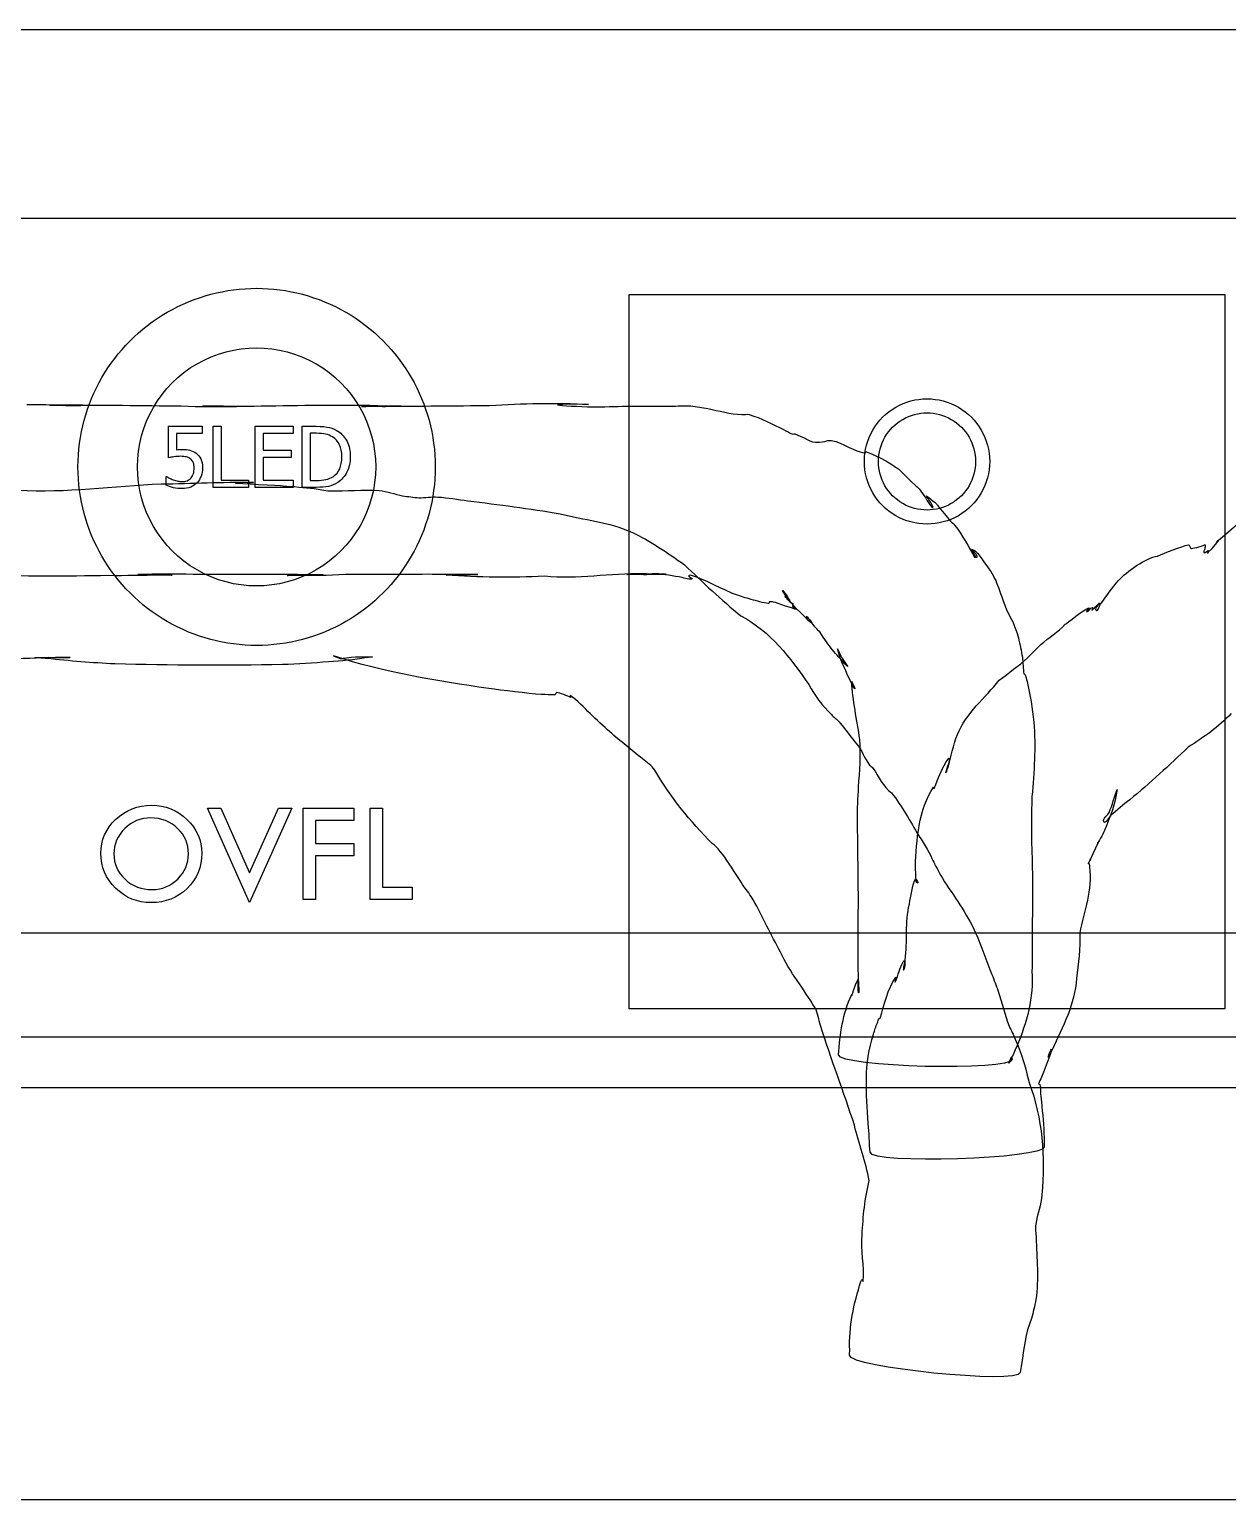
# Model space of a CAD drawing. Extents: x 0 to 339, y 0 to 211.
# Drawn here: x 151.63 to 191.87, y 161.02 to 210.42 of the extents above; entities that cross this region are included whole.
import ezdxf

# ---------------------------------------------------------------- set-up
doc = ezdxf.new("R2010")
doc.units = 0
doc.layers.add('Layer_1', color=7, linetype='CONTINUOUS')

msp = doc.modelspace()

# ---------------------------------------------------------------- linework, layer by layer
at = {"layer": 'Layer_1', "color": 7}
for p, q in [((0.13229, 210.418888), (338.58731, 210.418888)), ((157.61195, 184.247941), (158.05568, 184.247941)), ((159.01307, 181.076731), (157.61195, 184.247941)), ((158.05568, 184.247941), (159.01789, 182.075111)), ((160.43589, 184.247941), (159.01307, 181.076731)), ((159.01789, 182.075111), (159.98734, 184.247941)), ((159.98734, 184.247941), (160.43589, 184.247941)), ((160.81571, 184.252761), (162.51828, 184.252761)), ((160.81571, 181.180421), (160.81571, 184.252761)), ((162.51828, 183.833151), (161.2305, 183.833151)), ((161.2305, 183.833151), (161.2305, 183.066271)), ((162.51828, 184.252761), (162.51828, 183.833151)), ((163.07053, 184.252761), (163.48532, 184.252761)), ((163.07053, 181.180421), (163.07053, 184.252761)), ((163.48532, 184.252761), (163.48532, 181.595211)), ((161.2305, 183.066271), (162.51828, 183.066271)), ((162.51828, 183.066271), (162.51828, 182.651481)), ((154.02715, 182.735881), (154.02715, 182.735881)), ((156.96926, 182.716581), (156.96926, 182.716581)), ((162.51828, 182.651481), (161.23533, 182.651481)), ((161.23533, 182.651481), (161.23533, 181.180421)), ((163.48532, 181.595211), (164.48612, 181.595211)), ((164.48612, 181.595211), (164.48612, 181.180421)), ((161.23533, 181.180421), (160.81571, 181.180421)), ((164.48612, 181.180421), (163.07053, 181.180421))]:
    msp.add_line(p, q, dxfattribs=at)
at = {"layer": 'Layer_1', "color": 6}
for p, q in [((122.48033, 204.072506), (238.4753, 204.072506)), ((171.77444, 201.505894), (191.77444, 201.505894)), ((171.77444, 177.505894), (171.77444, 201.505894)), ((191.77444, 201.505894), (191.77444, 177.505894)), ((156.301928, 196.025044), (156.301928, 197.081988)), ((156.301928, 197.081988), (157.427786, 197.081988)), ((157.427786, 196.840831), (156.56789, 196.840831)), ((156.56789, 196.840831), (156.56789, 196.295128)), ((157.427786, 197.081988), (157.427786, 196.840831)), ((157.798486, 195.030089), (157.798486, 197.081988)), ((157.798486, 197.081988), (158.071337, 197.081988)), ((158.071337, 197.081988), (158.071337, 195.272624)), ((159.204085, 195.030089), (159.204085, 197.081988)), ((159.204085, 197.081988), (160.487038, 197.081988)), ((160.487038, 196.839453), (159.476936, 196.839453)), ((159.476936, 196.839453), (159.476936, 196.277214)), ((160.487038, 197.081988), (160.487038, 196.839453)), ((160.786073, 195.030092), (160.786073, 197.081988)), ((160.786073, 197.081988), (161.253228, 197.081988)), ((161.267006, 196.847684), (161.058922, 196.847684)), ((161.058922, 196.847684), (161.058922, 195.264318)), ((159.476936, 196.277214), (160.418137, 196.277214)), ((160.418137, 196.277214), (160.418137, 196.034679)), ((157.440181, 195.683357), (157.440196, 195.683279)), ((160.418137, 196.034679), (159.476936, 196.034679)), ((159.476936, 196.034679), (159.476936, 195.272624)), ((162.120014, 196.058069), (162.120014, 196.058071)), ((162.40389, 196.053968), (162.40389, 196.053971)), ((156.217877, 195.104503), (156.217877, 195.395269)), ((156.217877, 195.395269), (156.237167, 195.395269)), ((158.071337, 195.272624), (158.987733, 195.272624)), ((158.987733, 195.272624), (158.987733, 195.030089)), ((159.476936, 195.272624), (160.487038, 195.272624)), ((160.487038, 195.272624), (160.487038, 195.030089)), ((161.058922, 195.264318), (161.267006, 195.264318)), ((158.987733, 195.030089), (157.798486, 195.030089)), ((160.487038, 195.030089), (159.204085, 195.030089)), ((161.25874, 195.030092), (160.786073, 195.030092)), ((150.02447, 180.058561), (213.52447, 180.058561)), ((191.77444, 177.505894), (171.77444, 177.505894)), ((133.51446, 176.568601), (228.00245, 176.568601)), ((150.02447, 161.018721), (213.52447, 161.018721))]:
    msp.add_line(p, q, dxfattribs=at)
at = {"layer": 'Layer_1', "color": 1}
for p, q in [((163.25664, 195.718718), (163.25664, 195.718718)), ((183.40639, 195.901401), (183.40639, 195.901401))]:
    msp.add_line(p, q, dxfattribs=at)
at = {"layer": 'Layer_1', "color": 3}
for p, q in [((165.25664, 195.718718), (165.25664, 195.718718)), ((183.879188, 195.901401), (183.879188, 195.901401)), ((178.80197, 175.958091), (178.80197, 175.958091)), ((135.21533, 174.867691), (226.649893, 174.867691)), ((179.86238, 172.689361), (179.86238, 172.689361)), ((179.1692, 165.866221), (179.1692, 165.866221))]:
    msp.add_line(p, q, dxfattribs=at)
for points in [[(156.25664, 200.91487), (158.113046, 201.986667), (160.400234, 201.986667), (162.25664, 200.91487)], [(153.25664, 195.718718), (153.25664, 197.862312), (154.400234, 199.843074), (156.25664, 200.91487)], [(162.25664, 200.91487), (164.113046, 199.843074), (165.25664, 197.862312), (165.25664, 195.718718)], [(180.722066, 197.724166), (181.373277, 198.100143), (182.175603, 198.100143), (182.826814, 197.724166)], [(151.54453, 197.813862), (151.71781, 197.814365), (151.89112, 197.818162), (152.06438, 197.815362)], [(152.06438, 197.815362), (152.35943, 197.810662), (152.65392, 197.784222), (152.94898, 197.781762)], [(152.35538, 197.790359), (152.21124, 197.78946), (152.64367, 197.788259), (152.78782, 197.787159)], [(153.38751, 197.790862), (153.04351, 197.795862), (152.69942, 197.792462), (152.35538, 197.790359)], [(152.78782, 197.787159), (154.10018, 197.804359), (155.41294, 197.777459), (156.72524, 197.765179)], [(152.94898, 197.781762), (153.09519, 197.780562), (153.53371, 197.788762), (153.38751, 197.790862)], [(158.57883, 197.753069), (155.95246, 197.767169), (158.61703, 197.761669), (159.17179, 197.762869)], [(156.72524, 197.765179), (157.34275, 197.742409), (157.96101, 197.750699), (158.57883, 197.753069)], [(159.17179, 197.762869), (160.46758, 197.787409), (161.76419, 197.799939), (163.06038, 197.789969)], [(164.08496, 197.757169), (161.82953, 197.737109), (163.08233, 197.762169), (163.58306, 197.752069)], [(163.06038, 197.789969), (163.32504, 197.778729), (163.50306, 197.770019), (163.76528, 197.763169)], [(163.58306, 197.752069), (164.7498, 197.762419), (165.91614, 197.770649), (167.08301, 197.783289)], [(163.76528, 197.763169), (163.87182, 197.760369), (164.19154, 197.758169), (164.08496, 197.757169)], [(167.08301, 197.783289), (168.19314, 197.850609), (169.29847, 197.878099), (170.40938, 197.819949)], [(170.40938, 197.819949), (168.07857, 197.838889), (170.25862, 197.727049), (170.80801, 197.733199)], [(170.80801, 197.733199), (171.5919, 197.772459), (172.37447, 197.753909), (173.16016, 197.756099)], [(173.16016, 197.756099), (173.38712, 197.756734), (173.6149, 197.786189), (173.84095, 197.765999)], [(173.84095, 197.765999), (174.03367, 197.748829), (174.22346, 197.707449), (174.41471, 197.678169)], [(174.41471, 197.678169), (174.79195, 197.602989), (175.1661, 197.49763), (175.5521, 197.47576)], [(179.669693, 195.901401), (179.669693, 196.653355), (180.070855, 197.348189), (180.722066, 197.724166)], [(182.826814, 197.724166), (183.478025, 197.348189), (183.879188, 196.653355), (183.879188, 195.901401)], [(175.5521, 197.47576), (175.6369, 197.47096), (175.72531, 197.49946), (175.80681, 197.475651)], [(175.80681, 197.475651), (176.19551, 197.362102), (176.59399, 197.152301), (176.95954, 196.973079)], [(176.95954, 196.973079), (177.05864, 196.921079), (177.15772, 196.869074), (177.2568, 196.817072)], [(177.2568, 196.817072), (177.2836, 196.821772), (177.3119, 196.841112), (177.3371, 196.831052)], [(177.3371, 196.831052), (177.87545, 196.616427), (177.7946, 196.501358), (178.33836, 196.570131)], [(178.33836, 196.570131), (178.58378, 196.727859), (179.11257, 196.365165), (179.41819, 196.262016)], [(179.41819, 196.262016), (180.07606, 196.039978), (179.26502, 196.484283), (180.38768, 195.924853)], [(156.25664, 190.522566), (154.400234, 191.594362), (153.25664, 193.575124), (153.25664, 195.718718)], [(165.25664, 195.718718), (165.25664, 193.575124), (164.113046, 191.594362), (162.25664, 190.522566)], [(180.722066, 194.078636), (180.070855, 194.454613), (179.669693, 195.149447), (179.669693, 195.901401)], [(180.38768, 195.924853), (181.04375, 195.503151), (180.65929, 195.789164), (181.37376, 195.104227)], [(183.879188, 195.901401), (183.879188, 195.149447), (183.478025, 194.454613), (182.826814, 194.078636)], [(151.24878, 194.935452), (152.86055, 194.843252), (154.44976, 195.079651), (156.05474, 195.150325)], [(156.05474, 195.150325), (157.08098, 195.146525), (158.10892, 195.232595), (159.13529, 195.191485)], [(159.13529, 195.191485), (159.32843, 195.183785), (158.3675, 195.218075), (158.55566, 195.173805)], [(158.55566, 195.173805), (158.56466, 195.171705), (160.06755, 195.090165), (160.15128, 195.085605)], [(160.15128, 195.085605), (160.46921, 195.059255), (160.86939, 195.030325), (161.19307, 194.989585)], [(161.19307, 194.989585), (161.36618, 194.967795), (161.53617, 194.913325), (161.71063, 194.911445)], [(161.71063, 194.911445), (162.26602, 194.905445), (162.82268, 194.958215), (163.37686, 194.921145)], [(163.37686, 194.921145), (163.64397, 194.903275), (163.89962, 194.805411), (164.161, 194.747541)], [(164.161, 194.747541), (164.34231, 194.725741), (164.52242, 194.688341), (164.70494, 194.682041)], [(164.70494, 194.682041), (164.91877, 194.675041), (165.1328, 194.719741), (165.34636, 194.706541)], [(165.34636, 194.706541), (165.68407, 194.685641), (166.01786, 194.622741), (166.35353, 194.580121)], [(181.37376, 195.104227), (181.41706, 195.062697), (181.47066, 195.030977), (181.50716, 194.983335)], [(181.50716, 194.983335), (181.66497, 194.777241), (181.79498, 194.550691), (181.95445, 194.345881)], [(181.97555, 194.381681), (181.91275, 194.510121), (181.82956, 194.627541), (181.75657, 194.750471)], [(181.75657, 194.750471), (182.29797, 194.318721), (181.88437, 194.680871), (182.56528, 193.894851)], [(166.35353, 194.580121), (167.3909, 194.448551), (168.41934, 194.322851), (169.44986, 194.143911)], [(169.44986, 194.143911), (170.25203, 193.934101), (171.09585, 193.876141), (171.85738, 193.522751)], [(181.95445, 194.345881), (181.96345, 194.334981), (181.98165, 194.369281), (181.97555, 194.381681)], [(182.826814, 194.078636), (182.175603, 193.702659), (181.373277, 193.702659), (180.722066, 194.078636)], [(182.56528, 193.894851), (182.60988, 193.843351), (182.67089, 193.806651), (182.7116, 193.752041)], [(182.7116, 193.752041), (182.96804, 193.407751), (183.17989, 193.046591), (183.37641, 192.667461)], [(191.189868, 192.815891), (192.174943, 193.827921), (190.741698, 192.549531), (192.1743, 193.770171)], [(171.85738, 193.522751), (172.48011, 193.233771), (173.06833, 192.823311), (173.62937, 192.429301)], [(183.37641, 192.667461), (183.06764, 193.353201), (183.35771, 192.656261), (183.44781, 192.680461)], [(183.44781, 192.680461), (183.54461, 192.706461), (183.21015, 192.977471), (183.30506, 192.945191)], [(183.30506, 192.945191), (183.44579, 192.897291), (183.52533, 192.742961), (183.61427, 192.623851)], [(188.20924, 191.904021), (188.4824, 192.209831), (189.11886, 192.656961), (189.514594, 192.722171)], [(189.514594, 192.722171), (189.752211, 192.817071), (190.340308, 193.059021), (190.541431, 193.101721)], [(190.541431, 193.101721), (190.596341, 193.113421), (190.601311, 192.982091), (190.657387, 192.979601)], [(190.657387, 192.979601), (190.745987, 192.975601), (191.082785, 193.092521), (191.122456, 193.105001)], [(191.102696, 192.962821), (191.096696, 192.919921), (191.044716, 192.851251), (191.084516, 192.834191)], [(191.084516, 192.834191), (191.134316, 192.812791), (191.175636, 192.917991), (191.229018, 192.908691)], [(191.122456, 193.105001), (191.115856, 193.057601), (191.109336, 193.010201), (191.102696, 192.962821)], [(191.229018, 192.908691), (191.262098, 192.902691), (191.166448, 192.791801), (191.189868, 192.815891)], [(173.62937, 192.429301), (174.24546, 191.839051), (174.85799, 191.247251), (175.52583, 190.716061)], [(183.61427, 192.623851), (184.13954, 191.920331), (184.07487, 191.908831), (184.3881, 191.073961)], [(154.28543, 192.065051), (152.85065, 192.039051), (151.41458, 192.054751), (149.98016, 192.058051)], [(156.00771, 192.079651), (155.43367, 192.070651), (154.85957, 192.059351), (154.28543, 192.065051)], [(157.12754, 192.107951), (156.50774, 192.110951), (155.88762, 192.122051), (155.26805, 192.101951)], [(155.26805, 192.101951), (155.64226, 192.096951), (156.01661, 192.096951), (156.39069, 192.085651)], [(156.39069, 192.085651), (156.51831, 192.081651), (156.13537, 192.081651), (156.00771, 192.079651)], [(160.62822, 192.099951), (159.46123, 192.101951), (158.29471, 192.091951), (157.12754, 192.107951)], [(160.74358, 192.069851), (160.60104, 192.070591), (160.17345, 192.070851), (160.31596, 192.073851)], [(160.31596, 192.073851), (162.47506, 192.121551), (161.10707, 192.066851), (160.62822, 192.099951)], [(161.5925, 192.072851), (161.25538, 192.070851), (161.08181, 192.067851), (160.74358, 192.069851)], [(165.03227, 192.110651), (163.88588, 192.087151), (162.73812, 192.136551), (161.5925, 192.072851)], [(165.61927, 192.079551), (168.09902, 192.126651), (165.55867, 192.086551), (165.03227, 192.110651)], [(168.92683, 192.042851), (167.82213, 191.986551), (166.72307, 192.009551), (165.61927, 192.079551)], [(172.24722, 192.129651), (171.13965, 192.141951), (170.03773, 191.937291), (168.92683, 192.042851)], [(172.04002, 192.102751), (171.93015, 192.104751), (171.60054, 192.106751), (171.71041, 192.106751)], [(171.71041, 192.106751), (173.93986, 192.123051), (172.74683, 192.093851), (172.24722, 192.129651)], [(172.54069, 192.120651), (172.27041, 192.079551), (172.44179, 192.096851), (172.04002, 192.102751)], [(173.44454, 192.020751), (173.14604, 192.069751), (172.84541, 192.140191), (172.54069, 192.120651)], [(173.8781, 191.951251), (173.73277, 191.933851), (173.58897, 191.997051), (173.44454, 192.020751)], [(173.83464, 192.075911), (173.81194, 192.069911), (173.75884, 192.081911), (173.76654, 192.059311)], [(173.76654, 192.059311), (173.78354, 192.010411), (173.9295, 191.957401), (173.8781, 191.951251)], [(175.34057, 191.432091), (174.82722, 191.627301), (174.36257, 191.924201), (173.83464, 192.075911)], [(187.60341, 191.110581), (187.80344, 191.376511), (187.98756, 191.655851), (188.20924, 191.904021)], [(175.87186, 191.261391), (175.69476, 191.318291), (175.51444, 191.365971), (175.34057, 191.432091)], [(176.45352, 191.123821), (176.2558, 191.148321), (176.06575, 191.215521), (175.87186, 191.261391)], [(176.46942, 191.187321), (176.46442, 191.166121), (176.47542, 191.121121), (176.45352, 191.123821)], [(176.61593, 191.176021), (176.56833, 191.187621), (176.51823, 191.184021), (176.46942, 191.187321)], [(176.93169, 191.546861), (176.86419, 191.653941), (177.10678, 191.355811), (177.15197, 191.237591)], [(177.79307, 190.549781), (177.33041, 191.033401), (177.22905, 191.075001), (176.93169, 191.546861)], [(177.15197, 191.237591), (177.17607, 191.174491), (176.95802, 191.423981), (176.99914, 191.370441)], [(176.99914, 191.370441), (177.26619, 191.022681), (177.29862, 191.219431), (177.25828, 191.043161)], [(175.52583, 190.716061), (176.51562, 190.185791), (177.18109, 189.310541), (177.80088, 188.403941)], [(177.38592, 190.929761), (177.31872, 190.935761), (176.73858, 191.146021), (176.61593, 191.176021)], [(177.25828, 191.043161), (177.30078, 191.005361), (177.44258, 190.924441), (177.38592, 190.929761)], [(177.73698, 190.683731), (177.67728, 190.751031), (177.87224, 190.557001), (177.90699, 190.473981)], [(184.3881, 191.073961), (184.56232, 190.592501), (184.65728, 190.634371), (184.84213, 189.971171)], [(186.41995, 190.429621), (186.44845, 190.451121), (187.08301, 190.949601), (187.20547, 190.984541)], [(187.20547, 190.984541), (187.25457, 190.998541), (187.08771, 190.841721), (187.13847, 190.846951)], [(187.13847, 190.846951), (187.21957, 190.854951), (187.25202, 190.978111), (187.3312, 190.997501)], [(187.314, 190.889931), (187.3972, 190.977231), (187.48038, 191.064571), (187.56357, 191.151891)], [(187.3312, 190.997501), (187.3665, 191.006501), (187.3197, 190.925801), (187.314, 190.889931)], [(187.56357, 191.151891), (187.52657, 191.067191), (187.38829, 190.964421), (187.45244, 190.897901)], [(187.45244, 190.897901), (187.51274, 190.835301), (187.55114, 191.041101), (187.60341, 191.110581)], [(162.25664, 190.522566), (160.400234, 189.450769), (158.113046, 189.450769), (156.25664, 190.522566)], [(178.1693, 190.176571), (178.06694, 190.248271), (177.8188, 190.591551), (177.73698, 190.683731)], [(177.90699, 190.473981), (177.92459, 190.431881), (177.83109, 190.524481), (177.79307, 190.549781)], [(185.59915, 189.747211), (185.86249, 189.986471), (186.17466, 190.168721), (186.41995, 190.429621)], [(179.09064, 189.024591), (178.66984, 189.479161), (178.50712, 189.659691), (178.1693, 190.176571)], [(184.84213, 189.971171), (184.90153, 189.758071), (184.93473, 189.538511), (184.981, 189.322181)], [(185.15173, 189.302781), (185.30655, 189.444981), (185.44356, 189.605851), (185.59915, 189.747211)], [(152.71405, 189.319471), (151.56887, 189.293371), (150.42777, 189.221671), (149.28077, 189.232371)], [(152.2132, 189.280071), (152.08732, 189.293771), (151.70805, 189.304371), (151.83453, 189.310471)], [(151.83453, 189.310471), (152.2183, 189.328971), (152.60296, 189.313471), (152.98715, 189.317471)], [(154.49859, 189.099581), (153.72969, 189.135281), (152.97737, 189.196781), (152.2132, 189.280071)], [(152.98715, 189.317471), (153.07815, 189.318431), (152.80509, 189.319471), (152.71405, 189.319471)], [(162.94812, 189.309241), (162.52609, 189.239741), (162.10219, 189.189871), (161.67476, 189.164081)], [(161.84191, 189.374341), (162.3151, 189.162661), (161.82361, 189.366341), (163.14342, 189.339241)], [(167.05636, 188.271291), (165.29867, 188.537721), (163.53263, 188.803861), (161.84191, 189.374341)], [(163.14342, 189.339241), (163.20922, 189.338241), (163.01311, 189.319941), (162.94812, 189.309241)], [(179.24905, 188.427961), (179.05753, 188.810631), (178.88292, 189.195831), (178.76266, 189.607441)], [(178.76266, 189.607441), (178.81026, 189.511141), (178.85086, 189.411091), (178.90552, 189.318641)], [(178.90552, 189.318641), (178.96442, 189.218941), (179.16932, 188.939601), (179.09064, 189.024591)], [(184.20197, 188.547181), (184.5126, 188.798501), (184.85735, 189.032411), (185.15173, 189.302781)], [(184.981, 189.322181), (184.9961, 189.135011), (184.9992, 188.946461), (185.0264, 188.760651)], [(160.12362, 189.074981), (158.24862, 189.038281), (156.37308, 189.048681), (154.49859, 189.099581)], [(161.67476, 189.164081), (161.15769, 189.134781), (160.64142, 189.085081), (160.12362, 189.074981)], [(185.0264, 188.760651), (185.0284, 188.748251), (185.0588, 188.767651), (185.0638, 188.755651)], [(185.0638, 188.755651), (185.0975, 188.678051), (185.1139, 188.593931), (185.1345, 188.511871)], [(168.81969, 188.069581), (168.35845, 188.105281), (167.50092, 188.216561), (167.05636, 188.271291)], [(177.80088, 188.403941), (178.01181, 188.034321), (178.25871, 187.695891), (178.56171, 187.397911)], [(179.51782, 186.564341), (179.42242, 187.211031), (179.27883, 187.889741), (179.24395, 188.507781)], [(179.24395, 188.507781), (179.27455, 188.430481), (179.39392, 188.215811), (179.33655, 188.276061)], [(179.33655, 188.276061), (179.29625, 188.318361), (179.27525, 188.375661), (179.24905, 188.427961)], [(182.7964, 186.722841), (183.08113, 187.441711), (183.73173, 187.965351), (184.20197, 188.547181)], [(185.1345, 188.511871), (185.24829, 188.059001), (185.31227, 187.607701), (185.35961, 187.143911)], [(169.2836, 188.056481), (169.12896, 188.060481), (168.97433, 188.065481), (168.81969, 188.069581)], [(169.3442, 188.137681), (169.3104, 188.136811), (169.3038, 188.083581), (169.2836, 188.056481)], [(169.79807, 187.974231), (169.72667, 188.004031), (169.42121, 188.139671), (169.3442, 188.137681)], [(169.78807, 188.032131), (169.77117, 188.042131), (169.79407, 187.993531), (169.79807, 187.974231)], [(170.45832, 187.427581), (170.25057, 187.627481), (170.04068, 187.884801), (169.78807, 188.032131)], [(171.12571, 186.813931), (170.91178, 187.007771), (170.66529, 187.228431), (170.45832, 187.427581)], [(178.56171, 187.397911), (178.64671, 187.314311), (178.745, 187.244001), (178.82412, 187.154781)], [(191.988525, 187.432471), (191.567972, 186.976741), (191.068772, 186.633841), (190.549311, 186.306201)], [(172.21676, 185.913591), (171.84677, 186.205711), (171.48256, 186.505961), (171.12571, 186.813931)], [(178.82412, 187.154781), (178.87482, 187.097681), (179.29748, 186.550791), (179.40421, 186.413061)], [(185.35961, 187.143911), (185.43821, 186.308171), (185.36561, 185.472351), (185.30071, 184.639171)], [(179.40421, 186.413061), (179.59273, 186.204611), (179.67179, 185.916381), (179.84574, 185.696121)], [(179.47842, 184.956411), (179.50682, 185.491181), (179.55952, 186.029501), (179.51782, 186.564341)], [(182.47664, 185.611181), (182.58323, 185.981731), (182.65441, 186.364351), (182.7964, 186.722841)], [(190.549311, 186.306201), (189.917607, 185.689371), (189.26363, 185.098991), (188.58625, 184.532881)], [(172.63822, 185.526721), (172.52075, 185.684811), (172.36945, 185.793031), (172.21676, 185.913591)], [(182.015, 184.909371), (182.17412, 185.305801), (182.21591, 185.476911), (182.42171, 185.805761)], [(182.52121, 185.925691), (182.51621, 185.757831), (182.44801, 185.597921), (182.41134, 185.434031)], [(182.41134, 185.434031), (182.48084, 185.692501), (182.47404, 185.755061), (182.47664, 185.611181)], [(182.42171, 185.805761), (182.44931, 185.849761), (182.52264, 185.977611), (182.52121, 185.925691)], [(174.55918, 183.062001), (173.83422, 183.815101), (173.15124, 184.609401), (172.63822, 185.526721)], [(179.84574, 185.696121), (179.87594, 185.657921), (179.92574, 185.637821), (179.95421, 185.598421)], [(179.95421, 185.598421), (180.15976, 185.314091), (180.2895, 184.970391), (180.58224, 184.764571)], [(179.45452, 182.769931), (179.44452, 183.499031), (179.42122, 184.228281), (179.47842, 184.956411)], [(180.58224, 184.764571), (180.93435, 184.314861), (181.2054, 183.811031), (181.5019, 183.325181)], [(181.38727, 182.298661), (181.41197, 183.148751), (181.49832, 184.227551), (181.9951, 184.954171)], [(181.9951, 184.954171), (182.0041, 184.967671), (182.0084, 184.924271), (182.015, 184.909371)], [(188.16088, 184.882521), (188.07198, 184.357011), (187.96214, 184.035181), (187.7401, 183.497371)], [(187.89309, 184.110711), (187.9966, 184.362581), (188.07161, 184.625251), (188.16088, 184.882521)], [(185.30071, 184.639171), (185.27491, 184.048461), (185.27931, 183.456281), (185.29471, 182.865261)], [(188.58625, 184.532881), (188.36333, 184.374201), (188.16435, 184.185111), (187.95382, 184.011601)], [(187.71386, 183.794771), (187.65056, 183.898011), (187.84706, 183.998721), (187.89309, 184.110711)], [(187.95382, 184.011601), (187.87062, 183.943001), (187.77018, 183.702851), (187.71386, 183.794771)], [(181.5019, 183.325181), (181.594, 183.174331), (181.69914, 183.031371), (181.78465, 182.876711)], [(187.7401, 183.497371), (187.7264, 183.464171), (187.56711, 183.168091), (187.50957, 183.079641)], [(175.62226, 181.618891), (175.40476, 181.939111), (174.8823, 182.858231), (174.55918, 183.062001)], [(181.78465, 182.876711), (182.15249, 182.135651), (181.97841, 182.460881), (182.29516, 181.894821)], [(185.29471, 182.865261), (185.32351, 182.167711), (185.31031, 181.469631), (185.31431, 180.771671)], [(187.54237, 183.141741), (186.90816, 181.746251), (187.53837, 183.109741), (187.197, 182.409191)], [(187.50957, 183.079641), (187.49677, 183.060041), (187.53147, 183.121041), (187.54237, 183.141741)], [(179.46682, 180.787421), (179.47482, 181.448541), (179.45782, 182.108861), (179.45452, 182.769931)], [(181.40757, 181.782931), (181.40257, 181.954891), (181.39397, 182.126751), (181.38727, 182.298661)], [(187.197, 182.409191), (187.193, 182.401191), (187.1834, 182.388991), (187.191, 182.384091)], [(187.191, 182.384091), (187.198, 182.379091), (187.2057, 182.405391), (187.2117, 182.399391)], [(187.2117, 182.399391), (187.2414, 182.369691), (187.2227, 182.315991), (187.2294, 182.274451)], [(181.18161, 181.029471), (181.23681, 181.301061), (181.27411, 181.621221), (181.38327, 181.881931)], [(181.38327, 181.881931), (181.39637, 181.913331), (181.54873, 181.628041), (181.40757, 181.782931)], [(182.29516, 181.894821), (182.67048, 181.289191), (183.11403, 180.724911), (183.40285, 180.067411)], [(187.2294, 182.274451), (187.34265, 181.516921), (187.04842, 180.790131), (186.904, 180.061681)], [(175.9363, 181.175771), (175.8658, 181.302891), (175.7072, 181.505621), (175.62226, 181.618891)], [(176.85889, 179.407921), (176.53354, 179.988131), (176.25815, 180.595281), (175.9363, 181.175771)], [(181.03991, 179.154511), (181.12871, 179.776311), (181.03391, 180.410751), (181.18161, 181.029471)], [(179.46629, 178.780701), (179.45329, 179.449351), (179.47029, 180.118721), (179.46682, 180.787421)], [(185.31431, 180.771671), (185.30291, 180.107071), (185.31378, 179.441811), (185.29961, 178.777241)], [(183.40285, 180.067411), (183.60542, 179.606261), (183.76637, 179.127901), (183.95367, 178.660341)], [(186.904, 180.061681), (186.9394, 179.547071), (186.8534, 179.037061), (186.79254, 178.527311)], [(178.01334, 177.539731), (177.64533, 178.171531), (177.16513, 178.738371), (176.85889, 179.407921)], [(180.70704, 178.410051), (180.83642, 178.686021), (180.83392, 178.846981), (180.97101, 179.083281)], [(181.01851, 179.123781), (181.02851, 179.023411), (180.93871, 178.739281), (180.99631, 178.822071)], [(180.97101, 179.083281), (180.98151, 179.101281), (181.01651, 179.144581), (181.01851, 179.123781)], [(180.99631, 178.822071), (181.06011, 178.913871), (181.02541, 179.043701), (181.03991, 179.154511)], [(179.24907, 177.959831), (179.26067, 177.993031), (179.40607, 178.436451), (179.46104, 178.507101)], [(179.46604, 178.137001), (179.44664, 178.350691), (179.49014, 178.566991), (179.46629, 178.780701)], [(179.46104, 178.507101), (179.47444, 178.524301), (179.49914, 177.767851), (179.46604, 178.137001)], [(180.1973, 177.194981), (180.35101, 177.663531), (180.43973, 178.158811), (180.73164, 178.571221)], [(180.73164, 178.571221), (180.72364, 178.517521), (180.68394, 178.360841), (180.70704, 178.410051)], [(183.95367, 178.660341), (184.02347, 178.476241), (184.10038, 178.294691), (184.16302, 178.108041)], [(185.29961, 178.777241), (185.36581, 177.893021), (185.12606, 177.048741), (184.7881, 176.241721)], [(186.79254, 178.527311), (186.74604, 177.670791), (186.33358, 176.899611), (185.98387, 176.135951)], [(178.80197, 175.958091), (178.85497, 176.658831), (178.94203, 177.343771), (179.24607, 177.987331)], [(179.24607, 177.987331), (179.25007, 177.995331), (179.24807, 177.969031), (179.24907, 177.959831)], [(184.16302, 178.108041), (184.29214, 177.723301), (184.38611, 177.308671), (184.53733, 176.928791)], [(178.19757, 176.951451), (178.13717, 177.147851), (178.11677, 177.362171), (178.01334, 177.539731)], [(179.33688, 173.597361), (178.97687, 174.722241), (178.54533, 175.822451), (178.19757, 176.951451)], [(179.97304, 176.656881), (180.01744, 176.785211), (180.05914, 176.914511), (180.1062, 177.041871)], [(180.1062, 177.041871), (180.1235, 177.088771), (180.1406, 177.136271), (180.1662, 177.179181)], [(180.1662, 177.179181), (180.1722, 177.189181), (180.1937, 177.184181), (180.1973, 177.194981)], [(184.53733, 176.928791), (184.59643, 176.780371), (184.67741, 176.641371), (184.73764, 176.493411)], [(185.98387, 176.135951), (185.54873, 175.244661), (186.32927, 177.095421), (185.7126, 175.436341)], [(179.80258, 173.653621), (179.72368, 174.661291), (179.65569, 175.677031), (179.97304, 176.656881)], [(184.73764, 176.493411), (185.02598, 175.785001), (185.00363, 175.779911), (185.21082, 175.032831)], [(184.63298, 175.814011), (184.62278, 175.401701), (178.79178, 175.545781), (178.80197, 175.958091)], [(184.58788, 175.805511), (184.44316, 175.500411), (184.58588, 175.873911), (184.60848, 175.879611)], [(184.7881, 176.241721), (184.7214, 176.096311), (184.65644, 175.950061), (184.58788, 175.805511)], [(184.60848, 175.879611), (184.63108, 175.885611), (184.62478, 175.835811), (184.63298, 175.814011)], [(185.7126, 175.436341), (185.6556, 175.283061), (185.58259, 175.136261), (185.51818, 174.985961)], [(185.21082, 175.032831), (185.64703, 173.810311), (185.75681, 172.546761), (185.62899, 171.264621)], [(185.51818, 174.985961), (185.60718, 175.024761), (185.58228, 174.738731), (185.58678, 174.687951)], [(185.58678, 174.687951), (185.59178, 174.631951), (185.64418, 174.103511), (185.64598, 174.085541)], [(185.64598, 174.085541), (185.69168, 173.682351), (185.70668, 173.277941), (185.71268, 172.872651)], [(179.83393, 171.739331), (179.72016, 172.368681), (179.48432, 172.975361), (179.33688, 173.597361)], [(179.86238, 172.689361), (179.84068, 173.010731), (179.82708, 173.332431), (179.80258, 173.653621)], [(185.71268, 172.872651), (185.72568, 172.458971), (179.87534, 172.275681), (179.86238, 172.689361)], [(179.59495, 169.920041), (179.62865, 170.532071), (179.68545, 171.142801), (179.83393, 171.739331)], [(185.62899, 171.264621), (185.61239, 170.925251), (185.48126, 170.608121), (185.42927, 170.275801)], [(185.42927, 170.275801), (185.40627, 170.128861), (185.43127, 169.962731), (185.43927, 169.816891)], [(179.63255, 168.352511), (179.67765, 168.861861), (179.54485, 169.407421), (179.59495, 169.920041)], [(185.43927, 169.816891), (185.46197, 169.119391), (185.53127, 168.436541), (185.43027, 167.739421)], [(179.181, 166.035311), (179.1435, 166.821951), (179.31231, 167.607681), (179.55705, 168.351011)], [(179.55705, 168.351011), (179.56945, 168.372311), (179.56965, 168.414511), (179.59435, 168.415011)], [(179.59435, 168.415011), (179.61875, 168.415531), (179.63035, 168.328211), (179.63255, 168.352511)], [(185.43027, 167.739421), (185.39897, 167.524341), (185.33337, 167.315671), (185.28498, 167.103791)], [(185.28498, 167.103791), (185.07245, 166.606661), (185.02987, 166.090191), (184.95136, 165.565901)], [(179.1692, 165.866221), (179.1732, 165.922621), (179.1772, 165.978951), (179.181, 166.035311)], [(184.90886, 165.285221), (184.86776, 164.879361), (179.12812, 165.460361), (179.1692, 165.866221)], [(184.95136, 165.565901), (184.93716, 165.472301), (184.92306, 165.378781), (184.90886, 165.285221)]]:
    msp.add_open_spline(points, degree=3, dxfattribs=at)
at = {"layer": 'Layer_1', "color": 1}
for points in [[(157.25664, 199.18282), (158.494244, 199.897351), (160.019036, 199.897351), (161.25664, 199.18282)], [(155.25664, 195.718718), (155.25664, 197.14778), (156.019036, 198.468288), (157.25664, 199.18282)], [(161.25664, 199.18282), (162.494244, 198.468288), (163.25664, 197.14778), (163.25664, 195.718718)], [(180.958465, 197.314711), (181.463392, 197.606231), (182.085488, 197.606231), (182.590415, 197.314711)], [(180.14249, 195.901401), (180.14249, 196.484441), (180.453538, 197.023191), (180.958465, 197.314711)], [(182.590415, 197.314711), (183.095342, 197.023191), (183.40639, 196.484441), (183.40639, 195.901401)], [(157.25664, 192.254616), (156.019036, 192.969148), (155.25664, 194.289656), (155.25664, 195.718718)], [(163.25664, 195.718718), (163.25664, 194.289656), (162.494244, 192.969148), (161.25664, 192.254616)], [(180.958465, 194.488091), (180.453538, 194.779611), (180.14249, 195.318361), (180.14249, 195.901401)], [(183.40639, 195.901401), (183.40639, 195.318361), (183.095342, 194.779611), (182.590415, 194.488091)], [(182.590415, 194.488091), (182.085488, 194.196571), (181.463392, 194.196571), (180.958465, 194.488091)], [(161.25664, 192.254616), (160.019036, 191.540085), (158.494244, 191.540085), (157.25664, 192.254616)]]:
    msp.add_open_spline(points, degree=3, dxfattribs=at)
at = {"layer": 'Layer_1', "color": 6}
for points in [[(161.253228, 197.081988), (161.446153, 197.081988), (161.597278, 197.067288), (161.706602, 197.037888)], [(161.575687, 196.818744), (161.493004, 196.838037), (161.390111, 196.847684), (161.267006, 196.847684)], [(161.808575, 196.723664), (161.735998, 196.767764), (161.658369, 196.799457), (161.575687, 196.818744)], [(161.706602, 197.037888), (161.816845, 197.009408), (161.910552, 196.969904), (161.987722, 196.919376)], [(162.041464, 196.461837), (161.989097, 196.573917), (161.911468, 196.661193), (161.808575, 196.723664)], [(161.987722, 196.919376), (162.120014, 196.832101), (162.222448, 196.715886), (162.295025, 196.570733)], [(156.56789, 196.295128), (156.600963, 196.298795), (156.633577, 196.301561), (156.66573, 196.303428)], [(156.66573, 196.303428), (156.697883, 196.305295), (156.72728, 196.306228), (156.75392, 196.306228)], [(156.75392, 196.306228), (156.858651, 196.306228), (156.947304, 196.297501), (157.019881, 196.280048)], [(157.019881, 196.280048), (157.092458, 196.262595), (157.162278, 196.228603), (157.229343, 196.178073)], [(157.229343, 196.178073), (157.297326, 196.126626), (157.349232, 196.062318), (157.385061, 195.985147)], [(162.120014, 196.058071), (162.120014, 196.216086), (162.093831, 196.350675), (162.041464, 196.461837)], [(162.295025, 196.570733), (162.367602, 196.426498), (162.40389, 196.254243), (162.40389, 196.053968)], [(156.482451, 196.056734), (156.407118, 196.045707), (156.346944, 196.035144), (156.301928, 196.025044)], [(156.707072, 196.074654), (156.632658, 196.074654), (156.557784, 196.068681), (156.482451, 196.056734)], [(156.898619, 196.052604), (156.841659, 196.067304), (156.77781, 196.074654), (156.707072, 196.074654)], [(157.044691, 195.979564), (157.005184, 196.014477), (156.956494, 196.038824), (156.898619, 196.052604)], [(157.130131, 195.863809), (157.110838, 195.910662), (157.082358, 195.949247), (157.044691, 195.979564)], [(157.160451, 195.684664), (157.160451, 195.757241), (157.150344, 195.816956), (157.130131, 195.863809)], [(157.132891, 195.493117), (157.151264, 195.547317), (157.160451, 195.611166), (157.160451, 195.684664)], [(157.385061, 195.985147), (157.421808, 195.907977), (157.440181, 195.80738), (157.440181, 195.683357)], [(157.440196, 195.683279), (157.440196, 195.58406), (157.424119, 195.492191), (157.391966, 195.407671)], [(161.834758, 195.400745), (161.929383, 195.465052), (162.000582, 195.55049), (162.048354, 195.65706)], [(162.048354, 195.65706), (162.096127, 195.764547), (162.120014, 195.898217), (162.120014, 196.058069)], [(162.40389, 196.053971), (162.40389, 195.866558), (162.365764, 195.697519), (162.289512, 195.546853)], [(156.237167, 195.395269), (156.2583, 195.379649), (156.288617, 195.361736), (156.328117, 195.341529)], [(156.328117, 195.341529), (156.367624, 195.322236), (156.411262, 195.303862), (156.459031, 195.286409)], [(156.459031, 195.286409), (156.513231, 195.267116), (156.56284, 195.251959), (156.607859, 195.240939)], [(156.607859, 195.240939), (156.652872, 195.230832), (156.7034, 195.225779), (156.759443, 195.225779)], [(156.759443, 195.225779), (156.814563, 195.225779), (156.868307, 195.235426), (156.920674, 195.254719)], [(156.920674, 195.254719), (156.973041, 195.274932), (157.018056, 195.307086), (157.055721, 195.351179)], [(157.259674, 195.188563), (157.201794, 195.12609), (157.129677, 195.07694), (157.043322, 195.041113)], [(157.055721, 195.351179), (157.089714, 195.391599), (157.115438, 195.438912), (157.132891, 195.493117)], [(157.391966, 195.407671), (157.360733, 195.323152), (157.316635, 195.250116), (157.259674, 195.188563)], [(161.267006, 195.264318), (161.388273, 195.264318), (161.494382, 195.273965), (161.585333, 195.293258)], [(161.585333, 195.293258), (161.676284, 195.312551), (161.759425, 195.34838), (161.834758, 195.400745)], [(161.984966, 195.194076), (161.881154, 195.128849), (161.775504, 195.085211), (161.668017, 195.063162)], [(162.289512, 195.546853), (162.214179, 195.396188), (162.112664, 195.278595), (161.984966, 195.194076)], [(156.464546, 195.020443), (156.369921, 195.04157), (156.287698, 195.06959), (156.217877, 195.104503)], [(156.755312, 194.987373), (156.657012, 194.987373), (156.56009, 194.998396), (156.464546, 195.020443)], [(157.043322, 195.041113), (156.957883, 195.005286), (156.86188, 194.987373), (156.755312, 194.987373)], [(161.668017, 195.063162), (161.561449, 195.041115), (161.425023, 195.030092), (161.25874, 195.030092)]]:
    msp.add_open_spline(points, degree=3, dxfattribs=at)
at = {"layer": 'Layer_1', "color": 7}
for points in [[(154.52876, 183.876551), (154.86316, 184.193271), (155.265087, 184.351631), (155.73454, 184.351631)], [(155.73454, 184.351631), (156.19274, 184.351631), (156.587433, 184.191664), (156.91862, 183.871731)], [(154.02715, 182.735881), (154.02715, 183.179614), (154.194353, 183.559838), (154.52876, 183.876551)], [(155.70078, 183.922361), (155.361553, 183.922361), (155.070557, 183.804194), (154.82779, 183.567861)], [(156.60271, 183.572691), (156.358337, 183.805804), (156.057693, 183.922361), (155.70078, 183.922361)], [(156.91862, 183.871731), (157.249807, 183.553404), (157.4154, 183.174788), (157.4154, 182.735881)], [(154.82779, 183.567861), (154.586637, 183.331528), (154.46606, 183.047768), (154.46606, 182.716581)], [(156.96926, 182.716581), (156.96926, 183.055808), (156.847077, 183.341178), (156.60271, 183.572691)], [(154.52152, 181.561451), (154.19194, 181.884604), (154.02715, 182.276081), (154.02715, 182.735881)], [(154.46606, 182.716581), (154.46606, 182.380568), (154.589853, 182.096004), (154.83744, 181.862891)], [(156.60753, 181.870121), (156.848683, 182.108061), (156.96926, 182.390214), (156.96926, 182.716581)], [(157.4154, 182.735881), (157.4154, 182.271254), (157.251413, 181.878171), (156.92344, 181.556631)], [(154.83744, 181.862891), (155.086633, 181.631378), (155.391293, 181.515621), (155.75142, 181.515621)], [(155.75142, 181.515621), (156.082613, 181.515621), (156.367983, 181.633788), (156.60753, 181.870121)], [(155.72007, 181.076731), (155.250623, 181.076731), (154.851107, 181.238304), (154.52152, 181.561451)], [(156.92344, 181.556631), (156.59708, 181.236698), (156.195957, 181.076731), (155.72007, 181.076731)]]:
    msp.add_open_spline(points, degree=3, dxfattribs=at)

doc.saveas('drawing.dxf')
